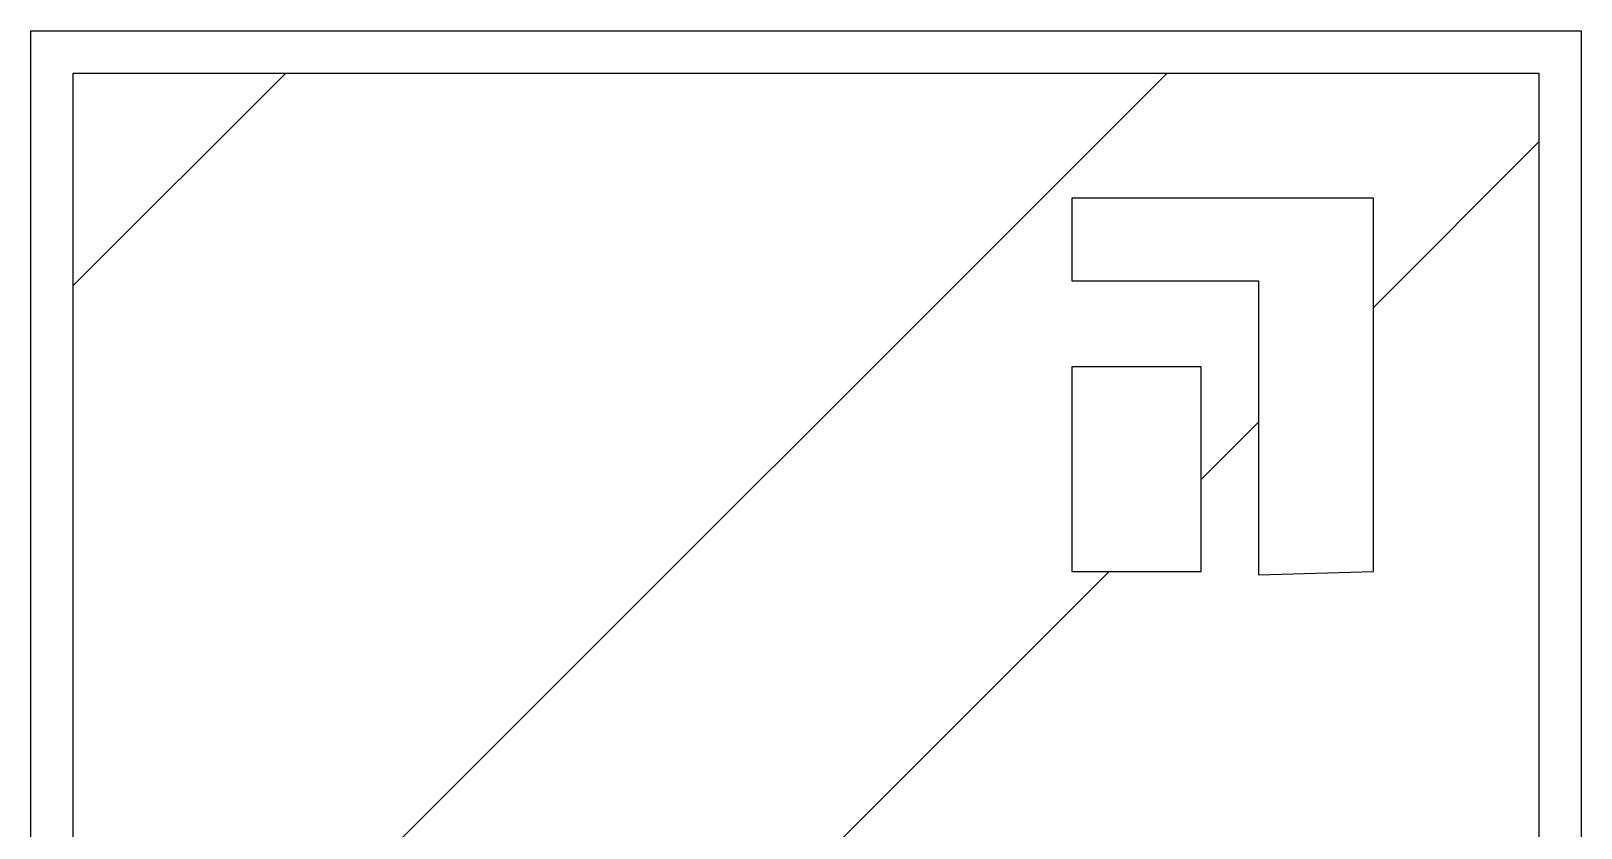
# Model space of a CAD drawing. Header units: inches. Extents: x 11.8 to 54.3, y 10.8 to 35.6.
# Drawn here: x 20.533 to 21.638, y 27.067 to 27.636 of the extents above; entities that cross this region are included whole.
import ezdxf

# ---------------------------------------------------------------- set-up
doc = ezdxf.new("R2010")
doc.units = ezdxf.units.IN
doc.header["$MEASUREMENT"] = 0
doc.layers.add('02', color=2, linetype='Continuous')
doc.layers.add('4', color=4, linetype='Continuous')

msp = doc.modelspace()

# ---------------------------------------------------------------- linework, layer by layer
at = {"layer": '02'}
for p, q in [((20.5627, 26.8254), (21.3431, 27.6057)), ((20.5627, 27.454), (20.7144, 27.6057)), ((21.4902, 27.4385), (21.6083, 27.5566)), ((21.4902, 27.5163), (21.2751, 27.5163)), ((21.2751, 27.5163), (21.2751, 27.4574)), ((21.4902, 27.2501), (21.4902, 27.5163)), ((21.2751, 27.4574), (21.4082, 27.4574)), ((21.4082, 27.4574), (21.4082, 27.2476)), ((21.2751, 27.396), (21.2751, 27.2501)), ((21.3673, 27.396), (21.2751, 27.396)), ((21.3673, 27.2501), (21.3673, 27.396)), ((21.3673, 27.3156), (21.4082, 27.3565)), ((20.7923, 26.7406), (21.3018, 27.2501)), ((21.2751, 27.2501), (21.3673, 27.2501)), ((21.4082, 27.2476), (21.4902, 27.2501))]:
    msp.add_line(p, q, dxfattribs=at)
at = {"layer": '4'}
for p, q in [((20.5327, 26.4983), (20.5327, 27.6357)), ((20.5327, 27.6357), (21.6383, 27.6357)), ((21.6383, 27.6357), (21.6383, 26.4983)), ((20.5627, 27.6057), (21.6083, 27.6057)), ((20.5627, 26.7406), (20.5627, 27.6057)), ((21.6083, 27.6057), (21.6083, 26.7406))]:
    msp.add_line(p, q, dxfattribs=at)

doc.saveas('drawing.dxf')
